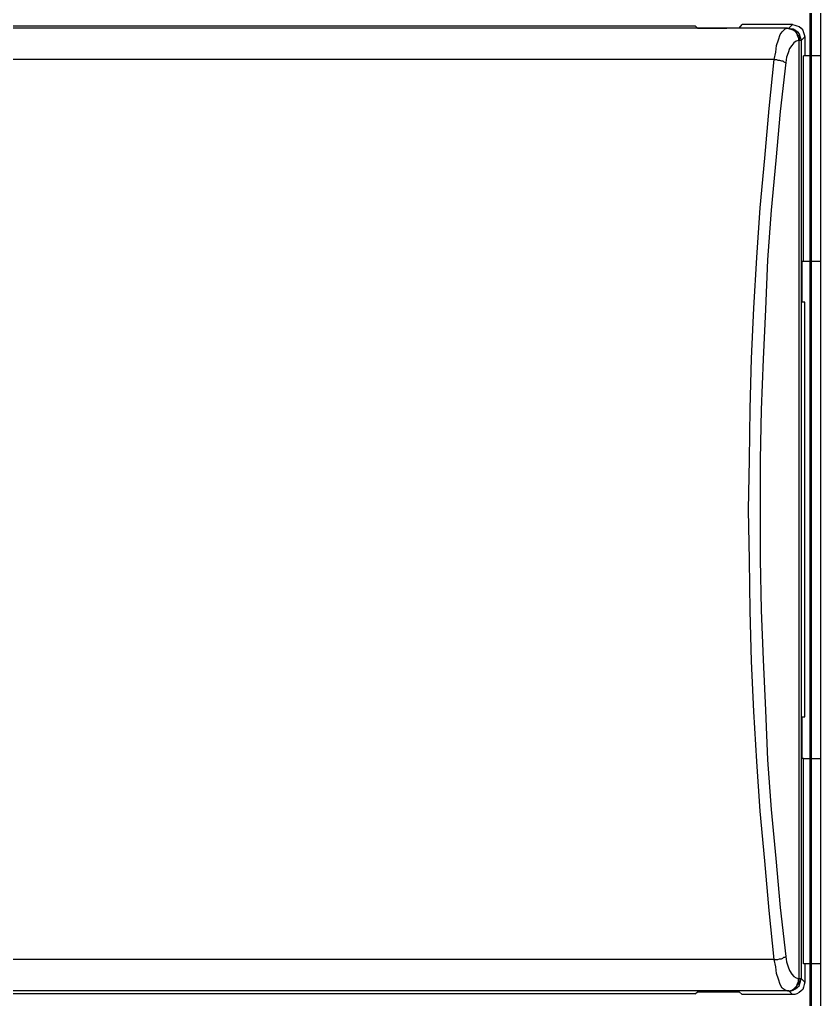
# Model space of a CAD drawing. Header units: centimetres. Extents: x -8.4 to 8.2, y -7.7 to 8.
# Drawn here: x -4.096 to -2.163, y 0.69 to 3.056 of the extents above; entities that cross this region are included whole.
import ezdxf

# ---------------------------------------------------------------- set-up
doc = ezdxf.new("R2010")
doc.units = ezdxf.units.CM
doc.header["$MEASUREMENT"] = 0
doc.layers.add('Layer 1', color=7, linetype='Continuous')

msp = doc.modelspace()

# ---------------------------------------------------------------- linework, layer by layer
at = {"layer": 'Layer 1', "lineweight": 25}
for points in [[(-2.16253, 5.45394), (-2.16253, 5.45394), (-2.16253, -1.68981), (-2.16253, -1.68981)], [(-2.18723, -1.66864), (-2.18723, -1.66864), (-2.18723, 5.43277), (-2.18723, 5.43277)], [(-2.1837, -1.67217), (-2.1837, -1.67217), (-2.1837, 5.4363), (-2.1837, 5.4363)]]:
    msp.add_open_spline(points, degree=3, dxfattribs=at)
at = {"layer": 'Layer 1', "color": 250, "lineweight": 25}
for points in [[(-2.24226, 3.03547), (-2.24226, 3.03547), (-5.94216, 3.03547), (-5.94216, 3.03547)], [(-5.71975, 3.04076), (-5.71975, 3.04076), (-2.46467, 3.04076), (-2.46467, 3.04076)], [(-2.46467, 3.04076), (-2.46467, 3.04076), (-2.45938, 3.03547), (-2.45938, 3.03547)], [(-2.45938, 3.03547), (-2.45938, 3.03547), (-2.38877, 3.03547), (-2.38877, 3.03547)], [(-2.35876, 3.03547), (-2.35876, 3.03547), (-2.3517, 3.04429), (-2.3517, 3.04429)], [(-2.2299, 3.04429), (-2.2299, 3.04429), (-2.3517, 3.04429), (-2.3517, 3.04429)], [(-2.24226, 3.03547), (-2.24226, 3.03547), (-2.24049, 3.03547), (-2.24049, 3.03547)], [(-2.23872, 3.03547), (-2.23872, 3.03547), (-2.2299, 3.04429), (-2.2299, 3.04429)], [(-2.21401, 3.00546), (-2.21401, 3.00546), (-2.21578, 3.00546), (-2.21578, 3.00546)], [(-2.21401, 0.74068), (-2.21401, 0.74068), (-2.21401, 3.00546), (-2.21401, 3.00546)], [(-2.19989, 3.01429), (-2.19989, 3.01429), (-2.20872, 3.00546), (-2.20872, 3.00546)], [(-2.20872, 3.00546), (-2.20872, 3.00546), (-2.20872, 0.74068), (-2.20872, 0.74068)], [(-2.19989, 3.01429), (-2.19989, 3.01429), (-2.19989, 2.96839), (-2.19989, 2.96839)], [(-2.27403, 2.95957), (-2.27403, 2.95957), (-5.91039, 2.95957), (-5.91039, 2.95957)], [(-2.20342, 2.47236), (-2.20342, 2.47236), (-2.20342, 2.96839), (-2.20342, 2.96839)], [(-2.16253, 2.96839), (-2.16253, 2.96839), (-2.20342, 2.96839), (-2.20342, 2.96839)], [(-2.20695, 2.47236), (-2.20695, 2.47236), (-2.20342, 2.47236), (-2.20342, 2.47236)], [(-2.20695, 2.37351), (-2.20695, 2.37351), (-2.20695, 2.47236), (-2.20695, 2.47236)], [(-2.20342, 2.47236), (-2.20342, 2.47236), (-2.16253, 2.47236), (-2.16253, 2.47236)], [(-2.19989, 2.37351), (-2.19989, 2.37351), (-2.20695, 2.37351), (-2.20695, 2.37351)], [(-2.19989, 1.37263), (-2.19989, 1.37263), (-2.19989, 2.37351), (-2.19989, 2.37351)], [(-2.20695, 1.37263), (-2.20695, 1.37263), (-2.19989, 1.37263), (-2.19989, 1.37263)], [(-2.20695, 1.27201), (-2.20695, 1.27201), (-2.20695, 1.37263), (-2.20695, 1.37263)], [(-2.20342, 1.27201), (-2.20342, 1.27201), (-2.20695, 1.27201), (-2.20695, 1.27201)], [(-2.20342, 0.77598), (-2.20342, 0.77598), (-2.20342, 1.27201), (-2.20342, 1.27201)], [(-2.20342, 1.27201), (-2.20342, 1.27201), (-2.16253, 1.27201), (-2.16253, 1.27201)], [(-2.27403, 0.78657), (-2.27403, 0.78657), (-5.91039, 0.78657), (-5.91039, 0.78657)], [(-2.16253, 0.77598), (-2.16253, 0.77598), (-2.20342, 0.77598), (-2.20342, 0.77598)], [(-2.19989, 0.77598), (-2.19989, 0.77598), (-2.19989, 0.73185), (-2.19989, 0.73185)], [(-2.21578, 0.74068), (-2.21578, 0.74068), (-2.21401, 0.74068), (-2.21401, 0.74068)], [(-2.20872, 0.74068), (-2.20872, 0.74068), (-2.19989, 0.73185), (-2.19989, 0.73185)], [(-2.24226, 0.71067), (-2.24226, 0.71067), (-5.94216, 0.71067), (-5.94216, 0.71067)], [(-2.24049, 0.71067), (-2.24049, 0.71067), (-2.24226, 0.71067), (-2.24226, 0.71067)], [(-2.2299, 0.70185), (-2.2299, 0.70185), (-2.23872, 0.71067), (-2.23872, 0.71067)], [(-2.46467, 0.70361), (-2.46467, 0.70361), (-5.71975, 0.70361), (-5.71975, 0.70361)], [(-2.46467, 0.70361), (-2.46467, 0.70361), (-2.45938, 0.70891), (-2.45938, 0.70891)], [(-2.45938, 0.70891), (-2.45938, 0.70891), (-2.38877, 0.70891), (-2.38877, 0.70891)], [(-2.3517, 0.70185), (-2.3517, 0.70185), (-2.35876, 0.70891), (-2.35876, 0.70891)], [(-2.2299, 0.70185), (-2.2299, 0.70185), (-2.3517, 0.70185), (-2.3517, 0.70185)]]:
    msp.add_open_spline(points, degree=3, dxfattribs=at)
for points, knots in [([(-2.35876, 3.03547), (-2.35876, 3.03547), (-2.35876, 3.03547), (-2.35876, 3.03547), (-2.35876, 3.03547), (-2.35876, 3.03547), (-2.36053, 3.03547), (-2.36053, 3.03547), (-2.36053, 3.03547), (-2.36053, 3.03547), (-2.36405, 3.03547), (-2.36405, 3.03547), (-2.36405, 3.03547), (-2.36405, 3.03547), (-2.36759, 3.03547), (-2.36759, 3.03547), (-2.36759, 3.03547), (-2.36759, 3.03547), (-2.37111, 3.03547), (-2.37111, 3.03547), (-2.37111, 3.03547), (-2.37111, 3.03547), (-2.37641, 3.03547), (-2.37641, 3.03547), (-2.37641, 3.03547), (-2.37641, 3.03547), (-2.38171, 3.03547), (-2.38171, 3.03547), (-2.38171, 3.03547), (-2.38171, 3.03547), (-2.38877, 3.03547), (-2.38877, 3.03547)], [0, 0, 0, 0, 0.1111111, 0.1111111, 0.1111111, 0.1111111, 0.2222222, 0.2222222, 0.2222222, 0.2222222, 0.3333333, 0.3333333, 0.3333333, 0.3333333, 0.4444444, 0.4444444, 0.4444444, 0.4444444, 0.5555556, 0.5555556, 0.5555556, 0.5555556, 0.6666667, 0.6666667, 0.6666667, 0.6666667, 0.7777778, 0.7777778, 0.7777778, 0.7777778, 1, 1, 1, 1]), ([(-2.27403, 2.95957), (-2.27403, 2.95957), (-2.2705, 2.97721), (-2.2705, 2.97721), (-2.2705, 2.97721), (-2.2705, 2.97721), (-2.26873, 2.9931), (-2.26873, 2.9931), (-2.26873, 2.9931), (-2.26873, 2.9931), (-2.26344, 3.00723), (-2.26344, 3.00723), (-2.26344, 3.00723), (-2.26344, 3.00723), (-2.2599, 3.01958), (-2.2599, 3.01958), (-2.2599, 3.01958), (-2.2599, 3.01958), (-2.25461, 3.02664), (-2.25461, 3.02664), (-2.25461, 3.02664), (-2.25461, 3.02664), (-2.24755, 3.0337), (-2.24755, 3.0337), (-2.24755, 3.0337), (-2.24755, 3.0337), (-2.24226, 3.03547), (-2.24226, 3.03547)], [0, 0, 0, 0, 0.125, 0.125, 0.125, 0.125, 0.25, 0.25, 0.25, 0.25, 0.375, 0.375, 0.375, 0.375, 0.5, 0.5, 0.5, 0.5, 0.625, 0.625, 0.625, 0.625, 0.75, 0.75, 0.75, 0.75, 1, 1, 1, 1]), ([(-2.24226, 3.03547), (-2.24226, 3.03547), (-2.23696, 3.0337), (-2.23696, 3.0337), (-2.23696, 3.0337), (-2.23696, 3.0337), (-2.23166, 3.03194), (-2.23166, 3.03194), (-2.23166, 3.03194), (-2.23166, 3.03194), (-2.22637, 3.03017), (-2.22637, 3.03017), (-2.22637, 3.03017), (-2.22637, 3.03017), (-2.22284, 3.02664), (-2.22284, 3.02664), (-2.22284, 3.02664), (-2.22284, 3.02664), (-2.2193, 3.02135), (-2.2193, 3.02135), (-2.2193, 3.02135), (-2.2193, 3.02135), (-2.21754, 3.01605), (-2.21754, 3.01605), (-2.21754, 3.01605), (-2.21754, 3.01605), (-2.21578, 3.01075), (-2.21578, 3.01075), (-2.21578, 3.01075), (-2.21578, 3.01075), (-2.21578, 3.00546), (-2.21578, 3.00546)], [0, 0, 0, 0, 0.1111111, 0.1111111, 0.1111111, 0.1111111, 0.2222222, 0.2222222, 0.2222222, 0.2222222, 0.3333333, 0.3333333, 0.3333333, 0.3333333, 0.4444444, 0.4444444, 0.4444444, 0.4444444, 0.5555556, 0.5555556, 0.5555556, 0.5555556, 0.6666667, 0.6666667, 0.6666667, 0.6666667, 0.7777778, 0.7777778, 0.7777778, 0.7777778, 1, 1, 1, 1]), ([(-2.24049, 3.03547), (-2.24049, 3.03547), (-2.23519, 3.0337), (-2.23519, 3.0337), (-2.23519, 3.0337), (-2.23519, 3.0337), (-2.2299, 3.03194), (-2.2299, 3.03194), (-2.2299, 3.03194), (-2.2299, 3.03194), (-2.22637, 3.03017), (-2.22637, 3.03017), (-2.22637, 3.03017), (-2.22637, 3.03017), (-2.22107, 3.02664), (-2.22107, 3.02664), (-2.22107, 3.02664), (-2.22107, 3.02664), (-2.2193, 3.02135), (-2.2193, 3.02135), (-2.2193, 3.02135), (-2.2193, 3.02135), (-2.21578, 3.01605), (-2.21578, 3.01605), (-2.21578, 3.01605), (-2.21578, 3.01605), (-2.21401, 3.01075), (-2.21401, 3.01075), (-2.21401, 3.01075), (-2.21401, 3.01075), (-2.21401, 3.00546), (-2.21401, 3.00546)], [0, 0, 0, 0, 0.1111111, 0.1111111, 0.1111111, 0.1111111, 0.2222222, 0.2222222, 0.2222222, 0.2222222, 0.3333333, 0.3333333, 0.3333333, 0.3333333, 0.4444444, 0.4444444, 0.4444444, 0.4444444, 0.5555556, 0.5555556, 0.5555556, 0.5555556, 0.6666667, 0.6666667, 0.6666667, 0.6666667, 0.7777778, 0.7777778, 0.7777778, 0.7777778, 1, 1, 1, 1]), ([(-2.24049, 3.03547), (-2.24049, 3.03547), (-2.24049, 3.03547), (-2.24049, 3.03547), (-2.24049, 3.03547), (-2.24049, 3.03547), (-2.23872, 3.03547), (-2.23872, 3.03547)], [0, 0, 0, 0, 0.3333333, 0.3333333, 0.3333333, 0.3333333, 1, 1, 1, 1]), ([(-2.23872, 3.03547), (-2.23872, 3.03547), (-2.23343, 3.0337), (-2.23343, 3.0337), (-2.23343, 3.0337), (-2.23343, 3.0337), (-2.22813, 3.0337), (-2.22813, 3.0337), (-2.22813, 3.0337), (-2.22813, 3.0337), (-2.22284, 3.03017), (-2.22284, 3.03017), (-2.22284, 3.03017), (-2.22284, 3.03017), (-2.21754, 3.02664), (-2.21754, 3.02664), (-2.21754, 3.02664), (-2.21754, 3.02664), (-2.21401, 3.02135), (-2.21401, 3.02135), (-2.21401, 3.02135), (-2.21401, 3.02135), (-2.21224, 3.01605), (-2.21224, 3.01605), (-2.21224, 3.01605), (-2.21224, 3.01605), (-2.21048, 3.01075), (-2.21048, 3.01075), (-2.21048, 3.01075), (-2.21048, 3.01075), (-2.20872, 3.00546), (-2.20872, 3.00546)], [0, 0, 0, 0, 0.1111111, 0.1111111, 0.1111111, 0.1111111, 0.2222222, 0.2222222, 0.2222222, 0.2222222, 0.3333333, 0.3333333, 0.3333333, 0.3333333, 0.4444444, 0.4444444, 0.4444444, 0.4444444, 0.5555556, 0.5555556, 0.5555556, 0.5555556, 0.6666667, 0.6666667, 0.6666667, 0.6666667, 0.7777778, 0.7777778, 0.7777778, 0.7777778, 1, 1, 1, 1]), ([(-2.2299, 3.04429), (-2.2299, 3.04429), (-2.2246, 3.04253), (-2.2246, 3.04253), (-2.2246, 3.04253), (-2.2246, 3.04253), (-2.2193, 3.04076), (-2.2193, 3.04076), (-2.2193, 3.04076), (-2.2193, 3.04076), (-2.21401, 3.039), (-2.21401, 3.039), (-2.21401, 3.039), (-2.21401, 3.039), (-2.20872, 3.03547), (-2.20872, 3.03547), (-2.20872, 3.03547), (-2.20872, 3.03547), (-2.20518, 3.03017), (-2.20518, 3.03017), (-2.20518, 3.03017), (-2.20518, 3.03017), (-2.20342, 3.02488), (-2.20342, 3.02488), (-2.20342, 3.02488), (-2.20342, 3.02488), (-2.20166, 3.01958), (-2.20166, 3.01958), (-2.20166, 3.01958), (-2.20166, 3.01958), (-2.19989, 3.01429), (-2.19989, 3.01429)], [0, 0, 0, 0, 0.1111111, 0.1111111, 0.1111111, 0.1111111, 0.2222222, 0.2222222, 0.2222222, 0.2222222, 0.3333333, 0.3333333, 0.3333333, 0.3333333, 0.4444444, 0.4444444, 0.4444444, 0.4444444, 0.5555556, 0.5555556, 0.5555556, 0.5555556, 0.6666667, 0.6666667, 0.6666667, 0.6666667, 0.7777778, 0.7777778, 0.7777778, 0.7777778, 1, 1, 1, 1]), ([(-2.21578, 3.00546), (-2.21578, 3.00546), (-2.22107, 3.00369), (-2.22107, 3.00369), (-2.22107, 3.00369), (-2.22107, 3.00369), (-2.22637, 3.00016), (-2.22637, 3.00016), (-2.22637, 3.00016), (-2.22637, 3.00016), (-2.23166, 2.9931), (-2.23166, 2.9931), (-2.23166, 2.9931), (-2.23166, 2.9931), (-2.23696, 2.98604), (-2.23696, 2.98604), (-2.23696, 2.98604), (-2.23696, 2.98604), (-2.24049, 2.97545), (-2.24049, 2.97545), (-2.24049, 2.97545), (-2.24049, 2.97545), (-2.24402, 2.96486), (-2.24402, 2.96486), (-2.24402, 2.96486), (-2.24402, 2.96486), (-2.24578, 2.9525), (-2.24578, 2.9525)], [0, 0, 0, 0, 0.125, 0.125, 0.125, 0.125, 0.25, 0.25, 0.25, 0.25, 0.375, 0.375, 0.375, 0.375, 0.5, 0.5, 0.5, 0.5, 0.625, 0.625, 0.625, 0.625, 0.75, 0.75, 0.75, 0.75, 1, 1, 1, 1]), ([(-2.20872, 3.00546), (-2.20872, 3.00546), (-2.21048, 3.00546), (-2.21048, 3.00546), (-2.21048, 3.00546), (-2.21048, 3.00546), (-2.21401, 3.00546), (-2.21401, 3.00546)], [0, 0, 0, 0, 0.3333333, 0.3333333, 0.3333333, 0.3333333, 1, 1, 1, 1]), ([(-2.27403, 0.78657), (-2.27403, 0.78657), (-2.28638, 0.90484), (-2.28638, 0.90484), (-2.28638, 0.90484), (-2.28638, 0.90484), (-2.29698, 1.02488), (-2.29698, 1.02488), (-2.29698, 1.02488), (-2.29698, 1.02488), (-2.30757, 1.14491), (-2.30757, 1.14491), (-2.30757, 1.14491), (-2.30757, 1.14491), (-2.31639, 1.26495), (-2.31639, 1.26495), (-2.31639, 1.26495), (-2.31639, 1.26495), (-2.32345, 1.38499), (-2.32345, 1.38499), (-2.32345, 1.38499), (-2.32345, 1.38499), (-2.32875, 1.50678), (-2.32875, 1.50678), (-2.32875, 1.50678), (-2.32875, 1.50678), (-2.33228, 1.62859), (-2.33228, 1.62859), (-2.33228, 1.62859), (-2.33228, 1.62859), (-2.33405, 1.75039), (-2.33405, 1.75039), (-2.33405, 1.75039), (-2.33405, 1.75039), (-2.33581, 1.87218), (-2.33581, 1.87218), (-2.33581, 1.87218), (-2.33581, 1.87218), (-2.33405, 1.99399), (-2.33405, 1.99399), (-2.33405, 1.99399), (-2.33405, 1.99399), (-2.33228, 2.11579), (-2.33228, 2.11579), (-2.33228, 2.11579), (-2.33228, 2.11579), (-2.32875, 2.23759), (-2.32875, 2.23759), (-2.32875, 2.23759), (-2.32875, 2.23759), (-2.32345, 2.35939), (-2.32345, 2.35939), (-2.32345, 2.35939), (-2.32345, 2.35939), (-2.31639, 2.48119), (-2.31639, 2.48119), (-2.31639, 2.48119), (-2.31639, 2.48119), (-2.30757, 2.60123), (-2.30757, 2.60123), (-2.30757, 2.60123), (-2.30757, 2.60123), (-2.29698, 2.72126), (-2.29698, 2.72126), (-2.29698, 2.72126), (-2.29698, 2.72126), (-2.28638, 2.84129), (-2.28638, 2.84129), (-2.28638, 2.84129), (-2.28638, 2.84129), (-2.27403, 2.95957), (-2.27403, 2.95957)], [0, 0, 0, 0, 0.0526316, 0.0526316, 0.0526316, 0.0526316, 0.1052632, 0.1052632, 0.1052632, 0.1052632, 0.1578947, 0.1578947, 0.1578947, 0.1578947, 0.2105263, 0.2105263, 0.2105263, 0.2105263, 0.2631579, 0.2631579, 0.2631579, 0.2631579, 0.3157895, 0.3157895, 0.3157895, 0.3157895, 0.3684211, 0.3684211, 0.3684211, 0.3684211, 0.4210526, 0.4210526, 0.4210526, 0.4210526, 0.4736842, 0.4736842, 0.4736842, 0.4736842, 0.5263158, 0.5263158, 0.5263158, 0.5263158, 0.5789474, 0.5789474, 0.5789474, 0.5789474, 0.6315789, 0.6315789, 0.6315789, 0.6315789, 0.6842105, 0.6842105, 0.6842105, 0.6842105, 0.7368421, 0.7368421, 0.7368421, 0.7368421, 0.7894737, 0.7894737, 0.7894737, 0.7894737, 0.8421053, 0.8421053, 0.8421053, 0.8421053, 0.8947368, 0.8947368, 0.8947368, 0.8947368, 1, 1, 1, 1]), ([(-2.27403, 2.95957), (-2.27403, 2.95957), (-2.26873, 2.95957), (-2.26873, 2.95957), (-2.26873, 2.95957), (-2.26873, 2.95957), (-2.2652, 2.9578), (-2.2652, 2.9578), (-2.2652, 2.9578), (-2.2652, 2.9578), (-2.26167, 2.9578), (-2.26167, 2.9578), (-2.26167, 2.9578), (-2.26167, 2.9578), (-2.25638, 2.95603), (-2.25638, 2.95603), (-2.25638, 2.95603), (-2.25638, 2.95603), (-2.25284, 2.95603), (-2.25284, 2.95603), (-2.25284, 2.95603), (-2.25284, 2.95603), (-2.25108, 2.95427), (-2.25108, 2.95427), (-2.25108, 2.95427), (-2.25108, 2.95427), (-2.24755, 2.9525), (-2.24755, 2.9525), (-2.24755, 2.9525), (-2.24755, 2.9525), (-2.24578, 2.9525), (-2.24578, 2.9525)], [0, 0, 0, 0, 0.1111111, 0.1111111, 0.1111111, 0.1111111, 0.2222222, 0.2222222, 0.2222222, 0.2222222, 0.3333333, 0.3333333, 0.3333333, 0.3333333, 0.4444444, 0.4444444, 0.4444444, 0.4444444, 0.5555556, 0.5555556, 0.5555556, 0.5555556, 0.6666667, 0.6666667, 0.6666667, 0.6666667, 0.7777778, 0.7777778, 0.7777778, 0.7777778, 1, 1, 1, 1]), ([(-2.24578, 2.9525), (-2.24578, 2.9525), (-2.2599, 2.83423), (-2.2599, 2.83423), (-2.2599, 2.83423), (-2.2599, 2.83423), (-2.2705, 2.71596), (-2.2705, 2.71596), (-2.2705, 2.71596), (-2.2705, 2.71596), (-2.28109, 2.59593), (-2.28109, 2.59593), (-2.28109, 2.59593), (-2.28109, 2.59593), (-2.28992, 2.47589), (-2.28992, 2.47589), (-2.28992, 2.47589), (-2.28992, 2.47589), (-2.29521, 2.35586), (-2.29521, 2.35586), (-2.29521, 2.35586), (-2.29521, 2.35586), (-2.3005, 2.23582), (-2.3005, 2.23582), (-2.3005, 2.23582), (-2.3005, 2.23582), (-2.3058, 2.11402), (-2.3058, 2.11402), (-2.3058, 2.11402), (-2.3058, 2.11402), (-2.30757, 1.99399), (-2.30757, 1.99399), (-2.30757, 1.99399), (-2.30757, 1.99399), (-2.30757, 1.87218), (-2.30757, 1.87218), (-2.30757, 1.87218), (-2.30757, 1.87218), (-2.30757, 1.75215), (-2.30757, 1.75215), (-2.30757, 1.75215), (-2.30757, 1.75215), (-2.3058, 1.63035), (-2.3058, 1.63035), (-2.3058, 1.63035), (-2.3058, 1.63035), (-2.3005, 1.51032), (-2.3005, 1.51032), (-2.3005, 1.51032), (-2.3005, 1.51032), (-2.29521, 1.38851), (-2.29521, 1.38851), (-2.29521, 1.38851), (-2.29521, 1.38851), (-2.28992, 1.26848), (-2.28992, 1.26848), (-2.28992, 1.26848), (-2.28992, 1.26848), (-2.28109, 1.14845), (-2.28109, 1.14845), (-2.28109, 1.14845), (-2.28109, 1.14845), (-2.2705, 1.03017), (-2.2705, 1.03017), (-2.2705, 1.03017), (-2.2705, 1.03017), (-2.2599, 0.9119), (-2.2599, 0.9119), (-2.2599, 0.9119), (-2.2599, 0.9119), (-2.24578, 0.79363), (-2.24578, 0.79363)], [0, 0, 0, 0, 0.0526316, 0.0526316, 0.0526316, 0.0526316, 0.1052632, 0.1052632, 0.1052632, 0.1052632, 0.1578947, 0.1578947, 0.1578947, 0.1578947, 0.2105263, 0.2105263, 0.2105263, 0.2105263, 0.2631579, 0.2631579, 0.2631579, 0.2631579, 0.3157895, 0.3157895, 0.3157895, 0.3157895, 0.3684211, 0.3684211, 0.3684211, 0.3684211, 0.4210526, 0.4210526, 0.4210526, 0.4210526, 0.4736842, 0.4736842, 0.4736842, 0.4736842, 0.5263158, 0.5263158, 0.5263158, 0.5263158, 0.5789474, 0.5789474, 0.5789474, 0.5789474, 0.6315789, 0.6315789, 0.6315789, 0.6315789, 0.6842105, 0.6842105, 0.6842105, 0.6842105, 0.7368421, 0.7368421, 0.7368421, 0.7368421, 0.7894737, 0.7894737, 0.7894737, 0.7894737, 0.8421053, 0.8421053, 0.8421053, 0.8421053, 0.8947368, 0.8947368, 0.8947368, 0.8947368, 1, 1, 1, 1]), ([(-2.27403, 0.78657), (-2.27403, 0.78657), (-2.26873, 0.78657), (-2.26873, 0.78657), (-2.26873, 0.78657), (-2.26873, 0.78657), (-2.2652, 0.78657), (-2.2652, 0.78657), (-2.2652, 0.78657), (-2.2652, 0.78657), (-2.26167, 0.78834), (-2.26167, 0.78834), (-2.26167, 0.78834), (-2.26167, 0.78834), (-2.25638, 0.78834), (-2.25638, 0.78834), (-2.25638, 0.78834), (-2.25638, 0.78834), (-2.25284, 0.79011), (-2.25284, 0.79011), (-2.25284, 0.79011), (-2.25284, 0.79011), (-2.25108, 0.79187), (-2.25108, 0.79187), (-2.25108, 0.79187), (-2.25108, 0.79187), (-2.24755, 0.79187), (-2.24755, 0.79187), (-2.24755, 0.79187), (-2.24755, 0.79187), (-2.24578, 0.79363), (-2.24578, 0.79363)], [0, 0, 0, 0, 0.1111111, 0.1111111, 0.1111111, 0.1111111, 0.2222222, 0.2222222, 0.2222222, 0.2222222, 0.3333333, 0.3333333, 0.3333333, 0.3333333, 0.4444444, 0.4444444, 0.4444444, 0.4444444, 0.5555556, 0.5555556, 0.5555556, 0.5555556, 0.6666667, 0.6666667, 0.6666667, 0.6666667, 0.7777778, 0.7777778, 0.7777778, 0.7777778, 1, 1, 1, 1]), ([(-2.24226, 0.71067), (-2.24226, 0.71067), (-2.24755, 0.71243), (-2.24755, 0.71243), (-2.24755, 0.71243), (-2.24755, 0.71243), (-2.25461, 0.71773), (-2.25461, 0.71773), (-2.25461, 0.71773), (-2.25461, 0.71773), (-2.2599, 0.72656), (-2.2599, 0.72656), (-2.2599, 0.72656), (-2.2599, 0.72656), (-2.26344, 0.73891), (-2.26344, 0.73891), (-2.26344, 0.73891), (-2.26344, 0.73891), (-2.26873, 0.75303), (-2.26873, 0.75303), (-2.26873, 0.75303), (-2.26873, 0.75303), (-2.2705, 0.76892), (-2.2705, 0.76892), (-2.2705, 0.76892), (-2.2705, 0.76892), (-2.27403, 0.78657), (-2.27403, 0.78657)], [0, 0, 0, 0, 0.125, 0.125, 0.125, 0.125, 0.25, 0.25, 0.25, 0.25, 0.375, 0.375, 0.375, 0.375, 0.5, 0.5, 0.5, 0.5, 0.625, 0.625, 0.625, 0.625, 0.75, 0.75, 0.75, 0.75, 1, 1, 1, 1]), ([(-2.24578, 0.79363), (-2.24578, 0.79363), (-2.24402, 0.78128), (-2.24402, 0.78128), (-2.24402, 0.78128), (-2.24402, 0.78128), (-2.24049, 0.76892), (-2.24049, 0.76892), (-2.24049, 0.76892), (-2.24049, 0.76892), (-2.23696, 0.76009), (-2.23696, 0.76009), (-2.23696, 0.76009), (-2.23696, 0.76009), (-2.23166, 0.75127), (-2.23166, 0.75127), (-2.23166, 0.75127), (-2.23166, 0.75127), (-2.22637, 0.74597), (-2.22637, 0.74597), (-2.22637, 0.74597), (-2.22637, 0.74597), (-2.22107, 0.74245), (-2.22107, 0.74245), (-2.22107, 0.74245), (-2.22107, 0.74245), (-2.21578, 0.74068), (-2.21578, 0.74068)], [0, 0, 0, 0, 0.125, 0.125, 0.125, 0.125, 0.25, 0.25, 0.25, 0.25, 0.375, 0.375, 0.375, 0.375, 0.5, 0.5, 0.5, 0.5, 0.625, 0.625, 0.625, 0.625, 0.75, 0.75, 0.75, 0.75, 1, 1, 1, 1]), ([(-2.24226, 0.71067), (-2.24226, 0.71067), (-2.23696, 0.71067), (-2.23696, 0.71067), (-2.23696, 0.71067), (-2.23696, 0.71067), (-2.23166, 0.71243), (-2.23166, 0.71243), (-2.23166, 0.71243), (-2.23166, 0.71243), (-2.22637, 0.71597), (-2.22637, 0.71597), (-2.22637, 0.71597), (-2.22637, 0.71597), (-2.22284, 0.7195), (-2.22284, 0.7195), (-2.22284, 0.7195), (-2.22284, 0.7195), (-2.2193, 0.72303), (-2.2193, 0.72303), (-2.2193, 0.72303), (-2.2193, 0.72303), (-2.21754, 0.72832), (-2.21754, 0.72832), (-2.21754, 0.72832), (-2.21754, 0.72832), (-2.21578, 0.73362), (-2.21578, 0.73362), (-2.21578, 0.73362), (-2.21578, 0.73362), (-2.21578, 0.74068), (-2.21578, 0.74068)], [0, 0, 0, 0, 0.1111111, 0.1111111, 0.1111111, 0.1111111, 0.2222222, 0.2222222, 0.2222222, 0.2222222, 0.3333333, 0.3333333, 0.3333333, 0.3333333, 0.4444444, 0.4444444, 0.4444444, 0.4444444, 0.5555556, 0.5555556, 0.5555556, 0.5555556, 0.6666667, 0.6666667, 0.6666667, 0.6666667, 0.7777778, 0.7777778, 0.7777778, 0.7777778, 1, 1, 1, 1]), ([(-2.24049, 0.71067), (-2.24049, 0.71067), (-2.23519, 0.71067), (-2.23519, 0.71067), (-2.23519, 0.71067), (-2.23519, 0.71067), (-2.2299, 0.71243), (-2.2299, 0.71243), (-2.2299, 0.71243), (-2.2299, 0.71243), (-2.22637, 0.71597), (-2.22637, 0.71597), (-2.22637, 0.71597), (-2.22637, 0.71597), (-2.22107, 0.7195), (-2.22107, 0.7195), (-2.22107, 0.7195), (-2.22107, 0.7195), (-2.2193, 0.72303), (-2.2193, 0.72303), (-2.2193, 0.72303), (-2.2193, 0.72303), (-2.21578, 0.72832), (-2.21578, 0.72832), (-2.21578, 0.72832), (-2.21578, 0.72832), (-2.21401, 0.73362), (-2.21401, 0.73362), (-2.21401, 0.73362), (-2.21401, 0.73362), (-2.21401, 0.74068), (-2.21401, 0.74068)], [0, 0, 0, 0, 0.1111111, 0.1111111, 0.1111111, 0.1111111, 0.2222222, 0.2222222, 0.2222222, 0.2222222, 0.3333333, 0.3333333, 0.3333333, 0.3333333, 0.4444444, 0.4444444, 0.4444444, 0.4444444, 0.5555556, 0.5555556, 0.5555556, 0.5555556, 0.6666667, 0.6666667, 0.6666667, 0.6666667, 0.7777778, 0.7777778, 0.7777778, 0.7777778, 1, 1, 1, 1]), ([(-2.23872, 0.71067), (-2.23872, 0.71067), (-2.23343, 0.71067), (-2.23343, 0.71067), (-2.23343, 0.71067), (-2.23343, 0.71067), (-2.22813, 0.71243), (-2.22813, 0.71243), (-2.22813, 0.71243), (-2.22813, 0.71243), (-2.22284, 0.71597), (-2.22284, 0.71597), (-2.22284, 0.71597), (-2.22284, 0.71597), (-2.21754, 0.7195), (-2.21754, 0.7195), (-2.21754, 0.7195), (-2.21754, 0.7195), (-2.21401, 0.72303), (-2.21401, 0.72303), (-2.21401, 0.72303), (-2.21401, 0.72303), (-2.21224, 0.72832), (-2.21224, 0.72832), (-2.21224, 0.72832), (-2.21224, 0.72832), (-2.21048, 0.73362), (-2.21048, 0.73362), (-2.21048, 0.73362), (-2.21048, 0.73362), (-2.20872, 0.74068), (-2.20872, 0.74068)], [0, 0, 0, 0, 0.1111111, 0.1111111, 0.1111111, 0.1111111, 0.2222222, 0.2222222, 0.2222222, 0.2222222, 0.3333333, 0.3333333, 0.3333333, 0.3333333, 0.4444444, 0.4444444, 0.4444444, 0.4444444, 0.5555556, 0.5555556, 0.5555556, 0.5555556, 0.6666667, 0.6666667, 0.6666667, 0.6666667, 0.7777778, 0.7777778, 0.7777778, 0.7777778, 1, 1, 1, 1]), ([(-2.21401, 0.74068), (-2.21401, 0.74068), (-2.21048, 0.74068), (-2.21048, 0.74068), (-2.21048, 0.74068), (-2.21048, 0.74068), (-2.20872, 0.74068), (-2.20872, 0.74068)], [0, 0, 0, 0, 0.3333333, 0.3333333, 0.3333333, 0.3333333, 1, 1, 1, 1]), ([(-2.23872, 0.71067), (-2.23872, 0.71067), (-2.23872, 0.71067), (-2.23872, 0.71067), (-2.23872, 0.71067), (-2.23872, 0.71067), (-2.24049, 0.71067), (-2.24049, 0.71067)], [0, 0, 0, 0, 0.3333333, 0.3333333, 0.3333333, 0.3333333, 1, 1, 1, 1]), ([(-2.19989, 0.73185), (-2.19989, 0.73185), (-2.20166, 0.72656), (-2.20166, 0.72656), (-2.20166, 0.72656), (-2.20166, 0.72656), (-2.20342, 0.7195), (-2.20342, 0.7195), (-2.20342, 0.7195), (-2.20342, 0.7195), (-2.20518, 0.7142), (-2.20518, 0.7142), (-2.20518, 0.7142), (-2.20518, 0.7142), (-2.20872, 0.71067), (-2.20872, 0.71067), (-2.20872, 0.71067), (-2.20872, 0.71067), (-2.21401, 0.70714), (-2.21401, 0.70714), (-2.21401, 0.70714), (-2.21401, 0.70714), (-2.2193, 0.70361), (-2.2193, 0.70361), (-2.2193, 0.70361), (-2.2193, 0.70361), (-2.2246, 0.70185), (-2.2246, 0.70185), (-2.2246, 0.70185), (-2.2246, 0.70185), (-2.2299, 0.70185), (-2.2299, 0.70185)], [0, 0, 0, 0, 0.1111111, 0.1111111, 0.1111111, 0.1111111, 0.2222222, 0.2222222, 0.2222222, 0.2222222, 0.3333333, 0.3333333, 0.3333333, 0.3333333, 0.4444444, 0.4444444, 0.4444444, 0.4444444, 0.5555556, 0.5555556, 0.5555556, 0.5555556, 0.6666667, 0.6666667, 0.6666667, 0.6666667, 0.7777778, 0.7777778, 0.7777778, 0.7777778, 1, 1, 1, 1]), ([(-2.38877, 0.70891), (-2.38877, 0.70891), (-2.38171, 0.70891), (-2.38171, 0.70891), (-2.38171, 0.70891), (-2.38171, 0.70891), (-2.37641, 0.70891), (-2.37641, 0.70891), (-2.37641, 0.70891), (-2.37641, 0.70891), (-2.37111, 0.70891), (-2.37111, 0.70891), (-2.37111, 0.70891), (-2.37111, 0.70891), (-2.36759, 0.70891), (-2.36759, 0.70891), (-2.36759, 0.70891), (-2.36759, 0.70891), (-2.36405, 0.70891), (-2.36405, 0.70891), (-2.36405, 0.70891), (-2.36405, 0.70891), (-2.36053, 0.70891), (-2.36053, 0.70891), (-2.36053, 0.70891), (-2.36053, 0.70891), (-2.35876, 0.70891), (-2.35876, 0.70891)], [0, 0, 0, 0, 0.125, 0.125, 0.125, 0.125, 0.25, 0.25, 0.25, 0.25, 0.375, 0.375, 0.375, 0.375, 0.5, 0.5, 0.5, 0.5, 0.625, 0.625, 0.625, 0.625, 0.75, 0.75, 0.75, 0.75, 1, 1, 1, 1])]:
    msp.add_open_spline(points, degree=3, knots=knots, dxfattribs=at)

doc.saveas('drawing.dxf')
